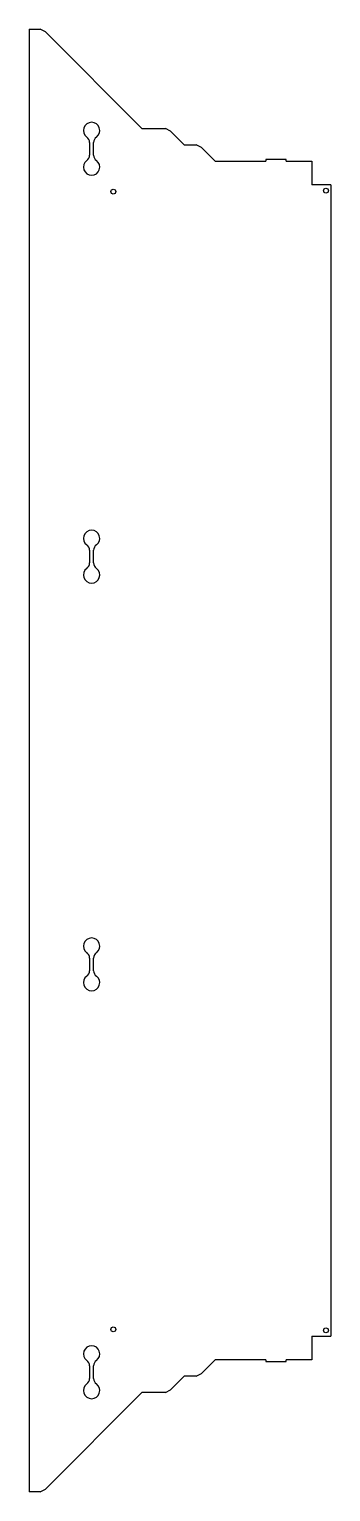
# Model space of a CAD drawing. Header units: millimetres. Extents: x -16 to 206, y -430 to 646.
import ezdxf

# ---------------------------------------------------------------- set-up
doc = ezdxf.new("R2010")
doc.units = ezdxf.units.MM

msp = doc.modelspace()

# ---------------------------------------------------------------- linework, layer by layer
at = {"color": 7, "linetype": 'Continuous', "lineweight": 25}
for p, q in [((-15.9, 646), (-15.9, -430.1)), ((-15.9, 646), (-7.9, 646)), ((-4, 644), (-7.9, 646)), ((-4, 644), (67, 573)), ((67, 573), (84.3, 573)), ((88.2, 571), (84.3, 573)), ((88.2, 571), (98.2, 561)), ((28.5, 562.6), (28.5, 553.3)), ((31.5, 553.3), (31.5, 562.6)), ((98.2, 561), (107, 561)), ((110.9, 559), (107, 561)), ((110.9, 559), (120.9, 549)), ((120.9, 549), (158.2, 549)), ((158.2, 550.1), (158.2, 549)), ((173.2, 550.1), (158.2, 550.1)), ((173.2, 549), (173.2, 550.1)), ((173.2, 549), (192.2, 549)), ((192.2, 549), (192.2, 531.5)), ((206, 531.5), (192.2, 531.5)), ((206, 531.5), (206, -315.6)), ((28.5, 262.6), (28.5, 253.3)), ((31.5, 253.3), (31.5, 262.6)), ((28.5, -37.4), (28.5, -46.7)), ((31.5, -46.7), (31.5, -37.4)), ((192.2, -315.6), (206, -315.6)), ((192.2, -315.6), (192.2, -333.1)), ((120.9, -333.1), (110.9, -343.1)), ((158.2, -333.1), (120.9, -333.1)), ((158.2, -333.1), (158.2, -334.2)), ((192.2, -333.1), (173.2, -333.1)), ((173.2, -334.2), (173.2, -333.1)), ((28.5, -337.4), (28.5, -346.7)), ((31.5, -346.7), (31.5, -337.4)), ((107, -345.1), (110.9, -343.1)), ((158.2, -334.2), (173.2, -334.2)), ((84.3, -357.1), (88.2, -355.1)), ((98.2, -345.1), (88.2, -355.1)), ((107, -345.1), (98.2, -345.1)), ((67, -357.1), (-4, -428.1)), ((84.3, -357.1), (67, -357.1)), ((-7.9, -430.1), (-15.9, -430.1)), ((-7.9, -430.1), (-4, -428.1))]:
    msp.add_line(p, q, dxfattribs=at)
for centre in [(46, 526.5), (202.5, 527.2), (46, -310.6), (202.5, -311.3)]:
    msp.add_circle(centre, 1.8, dxfattribs=at)
for centre, radius, start, end in [((30, 571.5), 6, 306.2215, 233.7785), ((23.5, 562.6), 5, 0, 53.7785), ((36.5, 562.6), 5, 126.2215, 180), ((30, 544.5), 6, 126.2215, 53.7785), ((23.5, 553.3), 5, 306.2215, 0), ((36.5, 553.3), 5, 180, 233.7785), ((30, 271.4), 6, 306.2215, 233.7785), ((23.5, 262.6), 5, 0, 53.7785), ((36.5, 262.6), 5, 126.2215, 180), ((30, 244.4), 6, 126.2215, 53.7785), ((23.5, 253.3), 5, 306.2215, 0), ((36.5, 253.3), 5, 180, 233.7785), ((30, -28.6), 6, 306.2215, 233.7785), ((23.5, -37.4), 5, 0, 53.7785), ((36.5, -37.4), 5, 126.2215, 180), ((30, -55.5), 6, 126.2215, 53.7785), ((23.5, -46.7), 5, 306.2215, 0), ((36.5, -46.7), 5, 180, 233.7785), ((30, -328.6), 6, 306.2215, 233.7785), ((23.5, -337.4), 5, 0, 53.7785), ((36.5, -337.4), 5, 126.2215, 180), ((30, -355.6), 6, 126.2215, 53.7785), ((23.5, -346.7), 5, 306.2215, 0), ((36.5, -346.7), 5, 180, 233.7785)]:
    msp.add_arc(centre, radius, start, end, dxfattribs=at)

doc.saveas('drawing.dxf')
